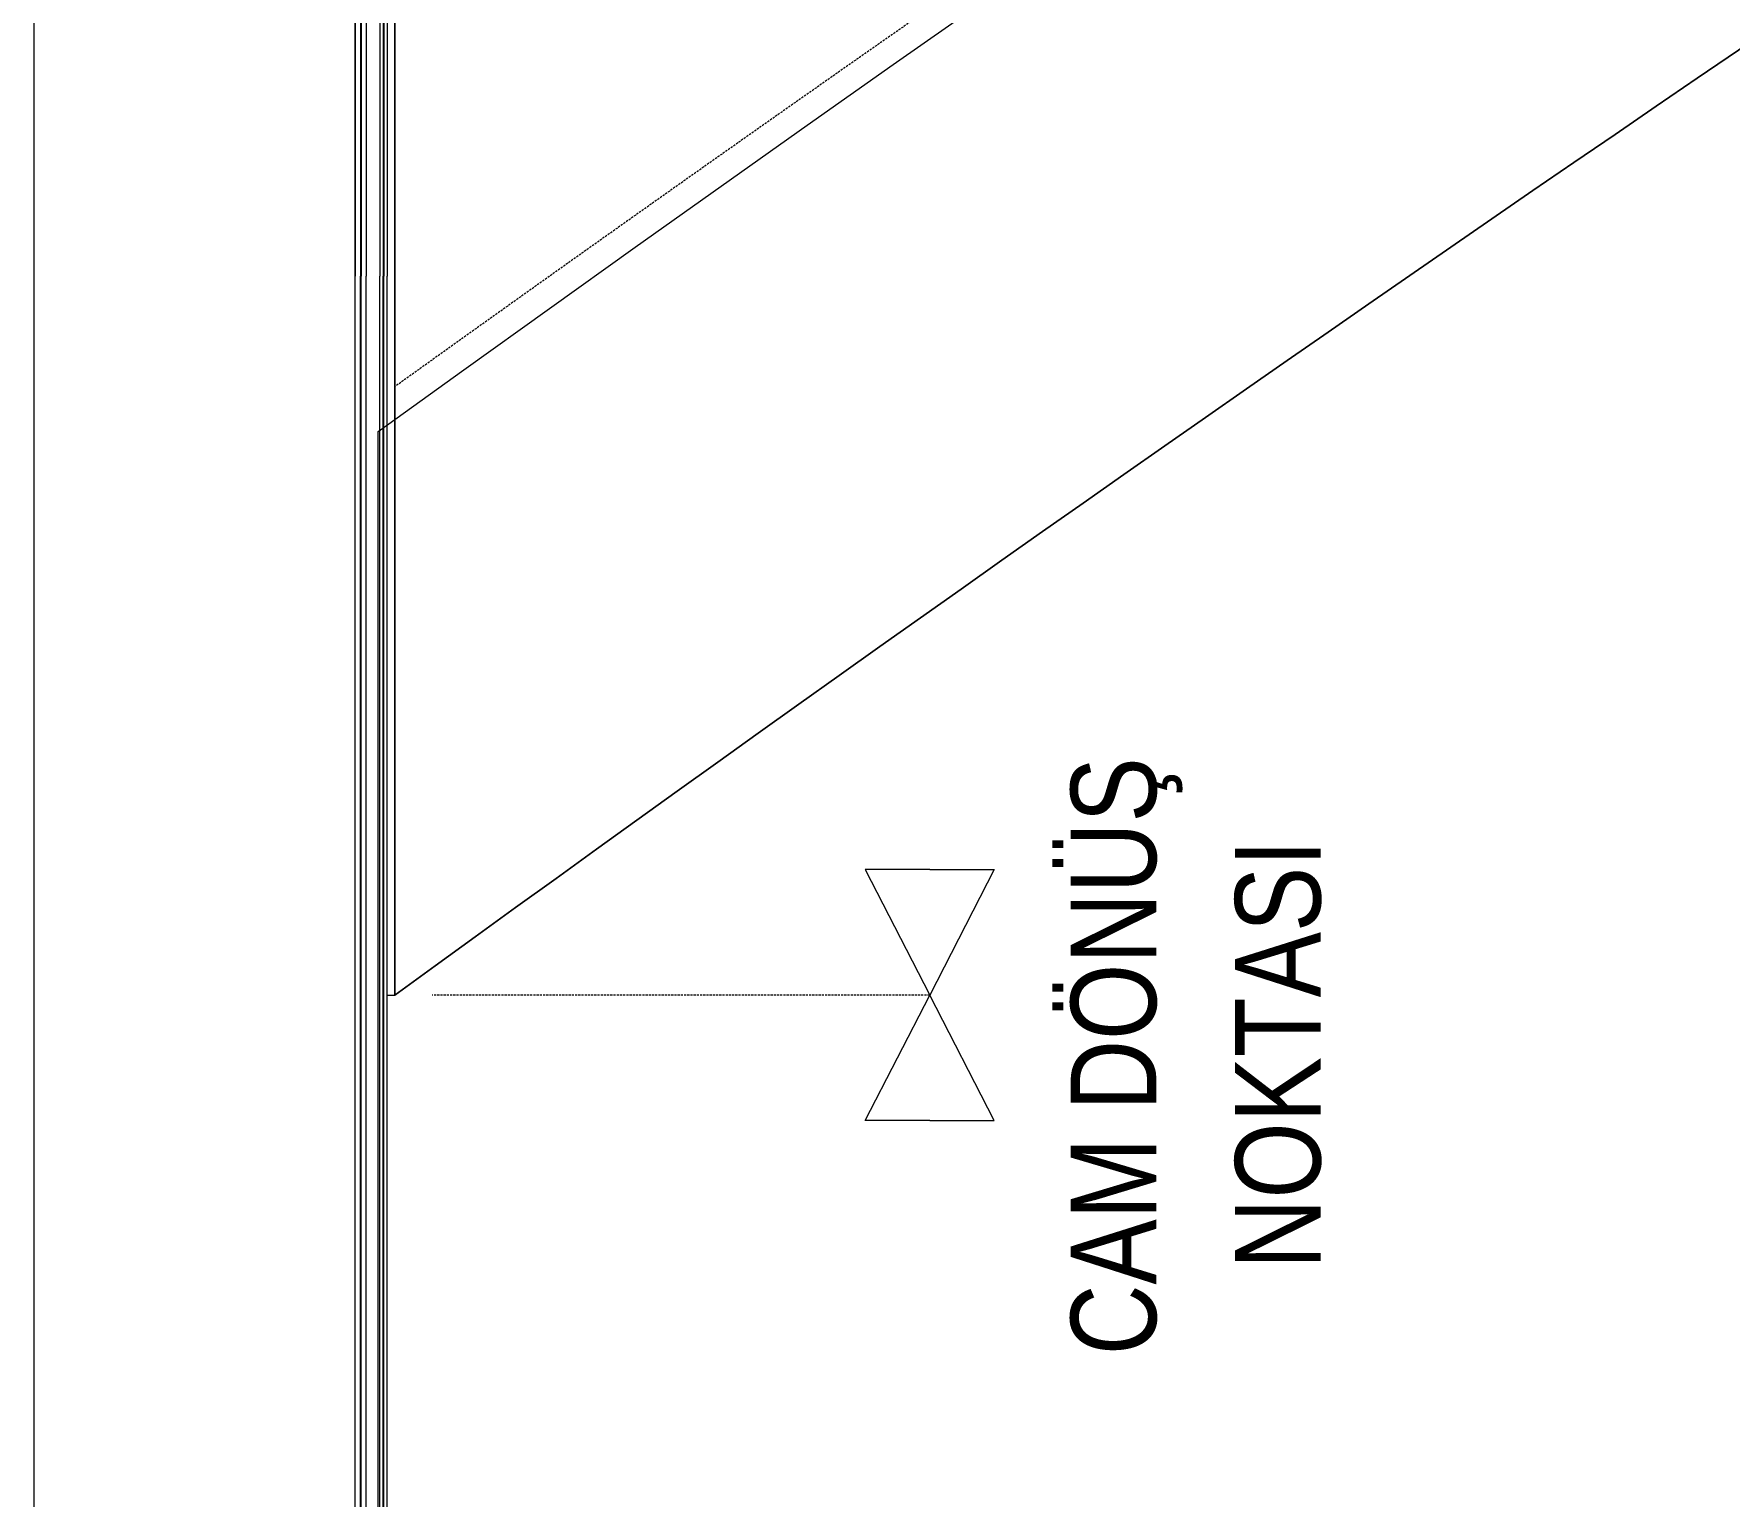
# Model space of a CAD drawing. Extents: x -2749 to 23780, y -1311 to 8245.
# Drawn here: x 7067.2 to 7265.6, y 645.5 to 816.7 of the extents above; entities that cross this region are included whole.
import ezdxf

# ---------------------------------------------------------------- set-up
doc = ezdxf.new("R2010")
doc.units = 0
doc.header["$MEASUREMENT"] = 0
for name, pattern in [('DASHED2', [0.375, 0.25, -0.125]), ('DOT2', [0.125, 0, -0.125]), ('HIDDEN', [0.375, 0.25, -0.125])]:
    doc.linetypes.add(name, pattern=pattern)
doc.layers.get('0').update_dxf_attribs({"color": 9, "lineweight": 9})
for name, color, linetype, lineweight in [('06C', 9, 'Continuous', 9), ('06D', 9, 'Continuous', 9), ('10', 9, 'Continuous', 9), ('15', 9, 'Continuous', 9), ('20', 9, 'DOT2', 9), ('21', 9, 'Continuous', 9), ('40', 9, 'Continuous', 9), ('40B', 9, 'Continuous', 9)]:
    doc.layers.add(name, color=color, linetype=linetype, lineweight=lineweight)
doc.styles.add('MuuM_TEXT-STANDART', font='ARIALN.TTF')

# ---------------------------------------------------------------- blocks, each defined once
blk = doc.blocks.new('*U329')
at = {"layer": '15'}
for p, q in [((-1.47, -18.95), (-170.3, -18.95)), ((-1.47, -19.35), (-170.3, -19.35)), ((-1.47, -19.42), (-170.3, -19.42)), ((-1.47, -19.82), (-170.3, -19.82)), ((-1.47, -21.42), (-170.3, -21.42)), ((-1.47, -22.02), (-170.3, -22.02)), ((-1.47, -22.1), (-170.3, -22.1)), ((-1.47, -22.7), (-170.3, -22.7))]:
    blk.add_line(p, q, dxfattribs=at)
blk = doc.blocks.new('*U512')
at = {"layer": '15'}
for p, q in [((1.47, -18.95), (62.7, -18.95)), ((1.47, -19.35), (62.7, -19.35)), ((1.47, -19.42), (62.7, -19.42)), ((1.47, -19.82), (62.7, -19.82)), ((1.47, -21.42), (62.7, -21.42)), ((1.47, -22.02), (62.7, -22.02)), ((1.47, -22.1), (62.7, -22.1)), ((1.47, -22.7), (62.7, -22.7))]:
    blk.add_line(p, q, dxfattribs=at)
blk = doc.blocks.new('p-cam dönüş noktası')
at = {"layer": '21', "elevation": 0}
for points in [[(-26.5, 56.83), (-34.04, 56.83), (-26.5, 42.14)], [(-26.5, 56.83), (-18.95, 56.83), (-26.5, 42.14)], [(-26.5, 27.45), (-34.04, 27.45), (-26.5, 42.14)], [(-26.5, 27.45), (-18.95, 27.45), (-26.5, 42.14)]]:
    blk.add_lwpolyline(points, dxfattribs=at)
at = {"layer": '21', "linetype": 'DASHED2', "elevation": 0}
blk.add_lwpolyline([(-26.5, 42.14), (-84.7, 42.14)], dxfattribs=at)
at = {"layer": '21', "style": 'MuuM_TEXT-STANDART'}
for s, p in [('CAM DÖNÜŞ ', (0, 0)), ('NOKTASI', (19.23, 10.07))]:
    blk.add_text(s, height=10, rotation=90, dxfattribs=at).set_placement(p)
blk = doc.blocks.new('1.KAT PLANI')
at = {"layer": '06D'}
blk.add_lwpolyline([(7067.2, 861.68), (7067.2, 284.7), (9765.58, 284.7)], dxfattribs=at)
at = {"layer": '40'}
for points in [[(9868.11, 347), (9774.93, 347), (9765.28, 328.25), (9765.28, 326.05), (7108.55, 326.05), (7108.55, 704.15), (7109.42, 704.15, -0.030791), (7737.75, 1104.54), (7703.07, 1167.17, -0.099521), (10004.84, 1897.89), (10012.63, 1826.73, -0.029535), (10726.45, 1862.43), (10726.45, 1862.43), (10726.45, 907.25), (10705.5, 907.25), (10705.5, 825.97, 0.264688)], [(7109.42, 704.15, -0.030791), (7737.75, 1104.54), (7676.22, 1215.64, 0.027001), (7110.87, 861.37), (7109.42, 861.38)]]:
    blk.add_lwpolyline(points, format="xyb", close=True, dxfattribs=at)
at = {"layer": '40B'}
for points in [[(7107.5, 770.11, -0.130102), (10006.37, 1883.89), (9994.68, 1990.76, -0.029312), (10727.44, 2027.57), (10727.5, 916.43, 0.271408), (9762.5, 325), (7107.5, 325)], [(10004.84, 1897.89), (10012.63, 1826.73, -0.029535), (10726.45, 1862.43), (10730.2, 1862.43), (10730.2, 907.23), (10727.5, 907.23), (10727.5, 826.02), (10705.5, 825.97, 0.264688), (9868.11, 347), (9868.11, 325), (7104.8, 325), (7104.8, 861.38), (7110.87, 861.37, -0.029998), (7676.22, 1215.64), (7703.07, 1167.17, -0.099521)]]:
    blk.add_lwpolyline(points, format="xyb", close=True, dxfattribs=at)
blk.add_blockref('p-cam dönüş noktası', (7198.52, 662.01))
at = {"layer": '10', "rotation": 270}
for name, p in [('*U512', (7127.5, 851)), ('*U329', (7127.5, 618))]:
    blk.add_blockref(name, p, dxfattribs=at)

msp = doc.modelspace()

# ---------------------------------------------------------------- linework, layer by layer
at = {"layer": '06C'}
msp.add_lwpolyline([(7676.22, 1215.64), (7737.75, 1104.54, 0.030791), (7109.42, 704.15), (7109.42, 847.7)], format="xyb", dxfattribs=at)
at = {"layer": '20', "linetype": 'HIDDEN'}
msp.add_lwpolyline([(7109.42, 775.36, -0.029077), (7709.78, 1155.04)], format="xyb", dxfattribs=at)

# ---------------------------------------------------------------- block references
at = {"layer": '06D'}
msp.add_blockref('1.KAT PLANI', (0, 0), dxfattribs=at)

doc.saveas('drawing.dxf')
